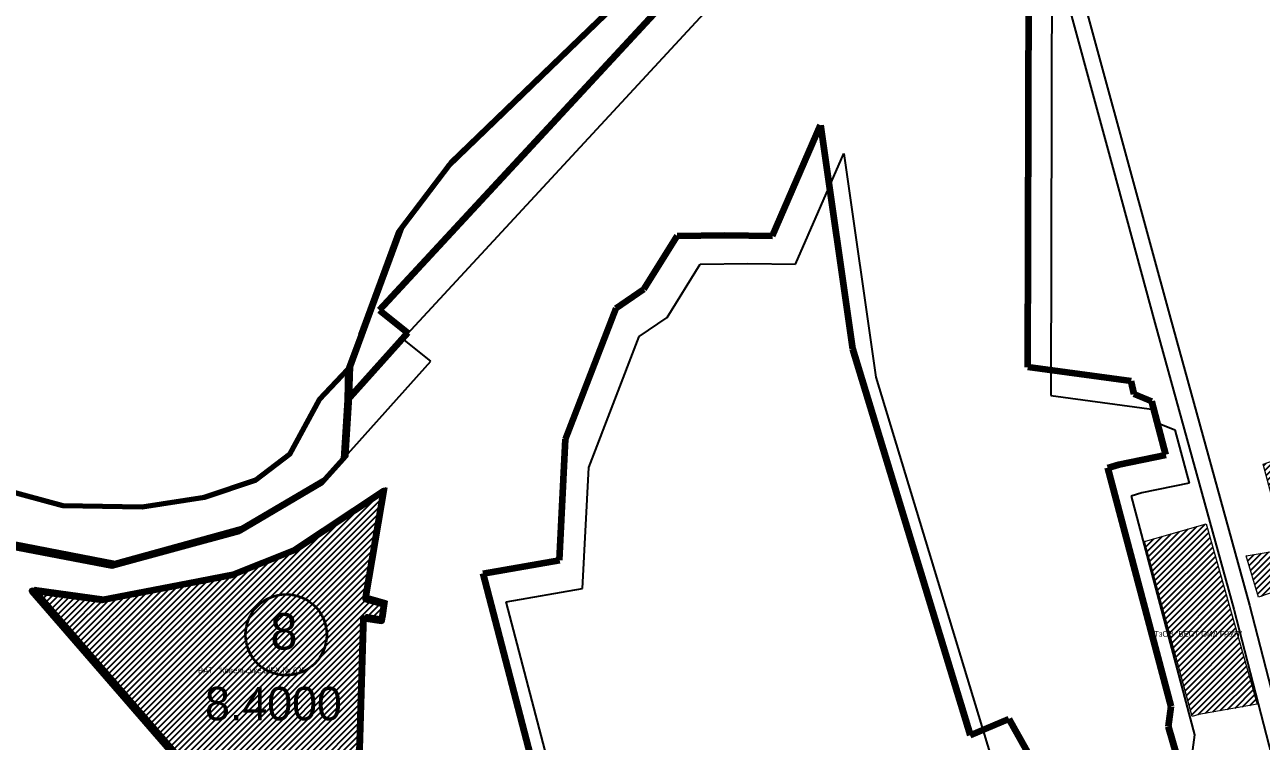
# Model space of a CAD drawing. Header units: millimetres. Extents: x 1378883 to 1389513, y 5662980 to 5673292.
# Drawn here: x 1382287 to 1383360, y 5670954 to 5671576 of the extents above; entities that cross this region are included whole.
import ezdxf
from ezdxf.enums import TextEntityAlignment as Align

# ---------------------------------------------------------------- set-up
doc = ezdxf.new("R2010")
doc.units = ezdxf.units.MM
doc.layers.add('_5Інше', color=252, linetype='Continuous', lineweight=25)
for name, color, linetype in [('N-raion', 1, 'Continuous'), ('вулиці', 7, 'Continuous'), ('ВулНазва', 7, 'Continuous'), ('КартаСкан', 252, 'Continuous'), ('межа по генплану', 7, 'Continuous'), ('район', 6, 'Continuous')]:
    doc.layers.add(name, color=color, linetype=linetype)
picture_1 = doc.add_image_def('image1.tif', size_in_pixel=(29607, 29619))
pattern_1 = [(45, (2.4066, 2.8008), (-2.6516504294, 2.6516504294), [])]

# ---------------------------------------------------------------- blocks, each defined once
blk = doc.blocks.new('ЛвЗд')
at = {"layer": '_5Інше', "color": 204, "linetype": 'Continuous'}
for points in [[(45698.752, 29086.321), (46016.242, 29425.417)], [(46264.21, 29411.126), (46261.16, 29033.646)], [(46040.195, 29149.17), (46082.469, 29244.72)], [(46082.469, 29244.72), (46109.104, 29050.417)], [(45928.277, 29103.537), (45957.431, 29149.519)], [(45957.431, 29149.519), (45998.841, 29149.851)], [(45998.841, 29149.851), (46040.195, 29149.17)], [(45904.09, 29086.951), (45928.277, 29103.537)], [(45723.134, 29066.833), (45698.752, 29086.321)], [(45859.587, 28973.618), (45904.09, 29086.951)], [(45630.7, 28964.772), (45723.134, 29066.833)], [(46109.104, 29050.417), (46209.178, 28714.395)], [(46261.16, 29033.646), (46350.786, 29020.939)], [(46350.786, 29020.939), (46353.526, 29009.557)], [(46353.526, 29009.557), (46368.51, 29003.339)], [(46368.51, 29003.339), (46380.56, 28956.866)], [(45853.606, 28868.508), (45859.587, 28973.618)], [(45558.194, 28922.592), (45630.7, 28964.772)], [(45605.339, 28905.936), (45683.839, 28957.045)], [(45683.839, 28957.045), (45667.417, 28863.379)], [(46380.56, 28956.866), (46339.661, 28948.769)], [(46339.661, 28948.769), (46330.216, 28946.004)], [(46330.216, 28946.004), (46383.96, 28738.523)], [(45447.673, 28893.087), (45558.194, 28922.592)], [(45340.121, 28914.409), (45447.673, 28893.087)], [(45551.561, 28884.701), (45605.339, 28905.936)], [(45438.325, 28863.565), (45551.561, 28884.701)], [(45611.424, 28599.763), (45377.783, 28872.141)], [(45377.783, 28872.141), (45438.325, 28863.565)], [(45787.274, 28857.509), (45853.606, 28868.508)], [(45667.417, 28863.379), (45683.6, 28858.563)], [(45683.6, 28858.563), (45681.415, 28844.234)], [(45870.241, 28532.02), (45787.274, 28857.509)], [(45665.464, 28846.785), (45660.884, 28720.675)], [(45681.415, 28844.234), (45665.464, 28846.785)], [(46383.96, 28738.523), (46381.621, 28721.157)]]:
    blk.add_lwpolyline(points, dxfattribs=at)

msp = doc.modelspace()

# ---------------------------------------------------------------- hatches: boundary and pattern name
at = {"layer": 'вулиці', "lineweight": -2}
h = msp.add_hatch(dxfattribs=at)
h.set_pattern_fill('ANSI31', color=12, scale=30, style=0)
h.set_pattern_definition(pattern_1)
h.paths.add_polyline_path([(1383417.9, 5671214.1), (1383395.1, 5671205.9), (1383361.8, 5671194), (1383381.4, 5671120.2), (1383347.2, 5671114.6), (1383357.7, 5671078.6), (1383387.2, 5671088.8), (1383394.7, 5671091.5), (1383505.6, 5671132), (1383506.5, 5671135.9), (1383496.8, 5671160), (1383493, 5671161.4), (1383461.1, 5671235.5)])
h.paths.add_polyline_path([(1383362.3, 5671156.3), (1383489, 5671156.3), (1383489, 5671163.8), (1383362.3, 5671163.8)], flags=25)
h = msp.add_hatch(dxfattribs=at)
h.set_pattern_fill('ANSI31', color=12, scale=30, style=0)
h.set_pattern_definition(pattern_1)
h.paths.add_polyline_path([(1382583, 5671063.2), (1382599, 5671060.7), (1382601.1, 5671075), (1382601.1, 5671075.1), (1382584.9, 5671079.8), (1382600.6, 5671173.5), (1382543, 5671135.4), (1382522.5, 5671121.9), (1382468.9, 5671100.3), (1382355.8, 5671078.4), (1382295.5, 5671086.5), (1382425.3, 5670937), (1382530.7, 5670815.8), (1382623, 5670741.8), (1382689.7, 5670657.4), (1382733.4, 5670576.1), (1382785.6, 5670459), (1382627.1, 5670889), (1382603.9, 5670876.7), (1382579.2, 5670937)])
h.paths.add_polyline_path([(1382433.5, 5671011.3), (1382533.3, 5671011.3), (1382533.3, 5671018.9), (1382433.5, 5671018.9)], flags=24)
h = msp.add_hatch(dxfattribs=at)
h.set_pattern_fill('ANSI31', color=2, scale=30, style=0)
h.set_pattern_definition(pattern_1)
h.paths.add_polyline_path([(1383300, 5670975.9), (1383356.7, 5670985.6), (1383312.3, 5671142.3), (1383258.7, 5671127)])
h.paths.add_polyline_path([(1383256.3, 5671043.7), (1383354.6, 5671043.7), (1383354.6, 5671051.2), (1383256.3, 5671051.2)], flags=9)

# ---------------------------------------------------------------- linework, layer by layer
at = {"layer": 'N-raion', "color": 1, "lineweight": 35}
msp.add_circle((1382513.7, 5671046), 35.2, dxfattribs=at)
at = {"layer": 'вулиці', "color": 7}
for points in [[(1383111.9, 5671900.8), (1383145.8, 5671763.9), (1383179.7, 5671640.4), (1383231.3, 5671451.4), (1383267.8, 5671316.8), (1383336.5, 5671068.1), (1383388, 5670868.4), (1383458.9, 5670610.8), (1383502.5, 5670448.2), (1383535.2, 5670326.5), (1383606.7, 5670055.4), (1383637.5, 5669941), (1383667.3, 5669829.4), (1383714.5, 5669655.6), (1383726.2, 5669604.9), (1383729.2, 5669576.5)], [(1383130.1, 5671885.4), (1383159.3, 5671767.5), (1383193.2, 5671644.1), (1383244.8, 5671455), (1383281.3, 5671320.5), (1383350, 5671071.7), (1383401.5, 5670872), (1383472.4, 5670614.4), (1383512.1, 5670460.8), (1383564.6, 5670265.7)]]:
    msp.add_lwpolyline(points, dxfattribs=at)
at = {"layer": 'ВулНазва', "color": 7, "lineweight": 9}
for points in [[(1383417.9, 5671214.1), (1383461.1, 5671235.5), (1383493, 5671161.4), (1383496.8, 5671160), (1383506.5, 5671135.9), (1383505.6, 5671132), (1383394.7, 5671091.5), (1383387.2, 5671088.8), (1383357.7, 5671078.6), (1383347.2, 5671114.6), (1383381.4, 5671120.2), (1383361.8, 5671194), (1383395.1, 5671205.9), (1383417.9, 5671214.1)], [(1382295.2, 5671086.5), (1382355.8, 5671078.4), (1382468.9, 5671100.3), (1382522.5, 5671121.9), (1382600.6, 5671173.6), (1382584.9, 5671079.8), (1382601.1, 5671075.1), (1382599, 5671060.7), (1382583, 5671063.2), (1382579.3, 5670937), (1382604.1, 5670876.8), (1382627.3, 5670889.1), (1382789.9, 5670449.4), (1382733.4, 5670576.1), (1382689.7, 5670657.4), (1382623, 5670741.8), (1382530.7, 5670815.8), (1382295.2, 5671086.5)], [(1383258.7, 5671127), (1383312.3, 5671142.3), (1383356.7, 5670985.6), (1383306.1, 5670976.9), (1383300.2, 5670975.1), (1383258.7, 5671127)]]:
    msp.add_lwpolyline(points, close=True, dxfattribs=at)
at = {"layer": 'межа по генплану', "color": 5, "lineweight": 70}
msp.add_lwpolyline([(1380799.7, 5671646.3), (1381996.4, 5671408), (1382019.5, 5671402.4), (1382145.4, 5671254.6), (1382254.9, 5671126.1), (1382362.5, 5671105.4), (1382472.9, 5671135.6), (1382545.1, 5671178.2), (1382563.4, 5671198.6), (1382563.4, 5671198.6), (1382563.4, 5671198.6), (1382566.6, 5671249.8), (1382567.4, 5671276.2), (1382578.5, 5671306.3), (1382611.8, 5671396.7), (1382654.6, 5671453), (1382806.9, 5671600)], dxfattribs=at)
msp.add_lwpolyline([(1380799.7, 5671646.3), (1381996.4, 5671408), (1382019.5, 5671402.4), (1382145.4, 5671254.6), (1382254.9, 5671126.1), (1382362.5, 5671105.4), (1382472.9, 5671135.6), (1382545.1, 5671178.2), (1382563.4, 5671198.6), (1382563.4, 5671198.6), (1382563.4, 5671198.6), (1382566.6, 5671249.8), (1382567.4, 5671276.2), (1382578.5, 5671306.3), (1382611.8, 5671396.7), (1382654.6, 5671453), (1382806.9, 5671600)], dxfattribs=at)
at = {"layer": 'межа по генплану', "color": 3, "lineweight": 70}
for points in [[(1380799.7, 5671646.3), (1381996.4, 5671408), (1382019.5, 5671402.4), (1382145.4, 5671254.6), (1382254.9, 5671126.1), (1382362.5, 5671105.4), (1382472.9, 5671135.6), (1382545.1, 5671178.2), (1382563.4, 5671198.6), (1382563.4, 5671198.6), (1382563.4, 5671198.6), (1382566.6, 5671249.8), (1382567.4, 5671276.2), (1382578.5, 5671306.3), (1382611.8, 5671396.7), (1382654.6, 5671453), (1382806.9, 5671600)], [(1380799.7, 5671646.3), (1381996.4, 5671408), (1382019.5, 5671402.4), (1382145.4, 5671254.6), (1382254.9, 5671126.1), (1382362.5, 5671105.4), (1382472.9, 5671135.6), (1382545.1, 5671178.2), (1382563.4, 5671198.6), (1382563.4, 5671198.6), (1382563.4, 5671198.6), (1382566.6, 5671249.8), (1382567.4, 5671276.2), (1382578.5, 5671306.3), (1382611.8, 5671396.7), (1382654.6, 5671453), (1382806.9, 5671600)], [(1380799.7, 5671646.3), (1381996.4, 5671408), (1382064, 5671405.6), (1382163, 5671282.3), (1382221.9, 5671209.6), (1382268.6, 5671172), (1382319.9, 5671158.2), (1382388.7, 5671157), (1382442.9, 5671165.4), (1382487.7, 5671180.4), (1382516.8, 5671202.8), (1382542.7, 5671250.3), (1382567.4, 5671276.2), (1382578.5, 5671306.3), (1382611.8, 5671396.7), (1382654.6, 5671453), (1382806.9, 5671600)]]:
    msp.add_lwpolyline(points, dxfattribs=at)
at = {"layer": 'межа по генплану', "color": 2, "lineweight": 70}
msp.add_lwpolyline([(1380799.7, 5671646.3), (1381996.4, 5671408), (1382019.5, 5671402.4), (1382145.4, 5671254.6), (1382254.9, 5671126.1), (1382362.5, 5671105.4), (1382472.9, 5671135.6), (1382545.1, 5671178.2), (1382563.4, 5671198.6), (1382563.4, 5671198.6), (1382563.4, 5671198.6), (1382566.6, 5671249.8), (1382567.4, 5671276.2), (1382578.5, 5671306.3), (1382611.8, 5671396.7), (1382654.6, 5671453), (1382806.9, 5671600)], dxfattribs=at)
at = {"layer": 'межа по генплану', "color": 1, "lineweight": 70}
msp.add_lwpolyline([(1380802.2, 5671649.1), (1381998.8, 5671410.8), (1382021.9, 5671405.2), (1382147.8, 5671257.4), (1382257.3, 5671128.9), (1382364.9, 5671108.2), (1382475.3, 5671138.4), (1382547.6, 5671181), (1382565.8, 5671201.4), (1382565.8, 5671201.4), (1382565.8, 5671201.4), (1382569, 5671252.6), (1382569.8, 5671279), (1382580.9, 5671309.1), (1382614.2, 5671399.5), (1382657, 5671455.8), (1382809.3, 5671602.8)], dxfattribs=at)
at = {"layer": 'район', "color": 6, "lineweight": 100}
for p, q in [((1382910.3, 5671668.5), (1382594.8, 5671327.6)), ((1383157.5, 5671278.2), (1383158.4, 5671655.7)), ((1382935.9, 5671392.4), (1382977.6, 5671488.2)), ((1382977.6, 5671488.2), (1383005.4, 5671294.1)), ((1382824.3, 5671346.1), (1382853.1, 5671392.3)), ((1382853.1, 5671392.3), (1382894.5, 5671392.9)), ((1382894.5, 5671392.9), (1382935.9, 5671392.4)), ((1382800.2, 5671329.4), (1382824.3, 5671346.1)), ((1382594.8, 5671327.6), (1382619.3, 5671308.2)), ((1382756.3, 5671215.8), (1382800.2, 5671329.4)), ((1382619.3, 5671308.2), (1382566.6, 5671249.3)), ((1383005.4, 5671294.1), (1383107.4, 5670958.7)), ((1383247.2, 5671266), (1383157.5, 5671278.2)), ((1383250, 5671254.7), (1383247.2, 5671266)), ((1383265.1, 5671248.5), (1383250, 5671254.7)), ((1383277.4, 5671202.1), (1383265.1, 5671248.5)), ((1382751, 5671110.7), (1382756.3, 5671215.8)), ((1383227.1, 5671191), (1383236.5, 5671193.8)), ((1383236.5, 5671193.8), (1383277.4, 5671202.1)), ((1383282.1, 5670983.8), (1383227.1, 5671191)), ((1382684.7, 5671099.3), (1382751, 5671110.7)), ((1382769.6, 5670774.3), (1382684.7, 5671099.3)), ((1383279.8, 5670966.4), (1383282.1, 5670983.8)), ((1383107.4, 5670958.7), (1383141, 5670973.1)), ((1383141, 5670973.1), (1383246.4, 5670785.6)), ((1383311.8, 5670855.9), (1383279.8, 5670966.4))]:
    msp.add_line(p, q, dxfattribs=at)
msp.add_lwpolyline([(1382624.9, 5670886.3), (1382601.7, 5670874), (1382577, 5670934.3), (1382580.8, 5671060.4), (1382596.8, 5671058), (1382598.9, 5671072.3), (1382582.7, 5671077), (1382598.5, 5671170.8), (1382520.3, 5671119.2), (1382466.7, 5671097.7), (1382353.6, 5671075.9), (1382293, 5671084.1), (1382528.2, 5670813.1), (1382494.6, 5670787.4), (1382642.2, 5670622.4), (1382724, 5670513.7), (1382691.6, 5670605.8), (1382687.1, 5670654.5), (1382730.7, 5670573.2), (1382781.1, 5670443.3), (1382787, 5670446.4)], close=True, dxfattribs=at)

# ---------------------------------------------------------------- block references
at = {"layer": 'ВулНазва', "color": 7, "lineweight": 9, "rotation": 0.3369352804470327}
msp.add_blockref('ЛвЗд', (1337088, 5641948.4), dxfattribs=at)

# ---------------------------------------------------------------- texts
at = {"layer": 'N-raion', "color": 1, "lineweight": 35}
msp.add_text('8', height=31.7, dxfattribs=at).set_placement((1382500, 5671033.1))
msp.add_text('8.4000', height=29.05, dxfattribs=at).set_placement((1382502.7, 5670971.7), align=Align.CENTER)
at = {"layer": 'ВулНазва', "color": 7, "lineweight": 9}
for s, p in [('ТзОВ "ВЕСТ ОЙЛ ГРУП"', (1383305.5, 5671047.5)), ('ВАТ  "Ковельське ШБУ № 63"', (1382483.4, 5671015.1))]:
    msp.add_text(s, height=5, dxfattribs=at).set_placement(p, align=Align.MIDDLE)

# ---------------------------------------------------------------- pictures from other files: only their frames are drawn
at = {"layer": 'КартаСкан'}
image = msp.add_image(picture_1, insert=(1378952, 5663192.3), size_in_units=(10026.9, 10031), rotation=0.39543, dxfattribs=at)
image.dxf.flags = 15

doc.saveas('drawing.dxf')
